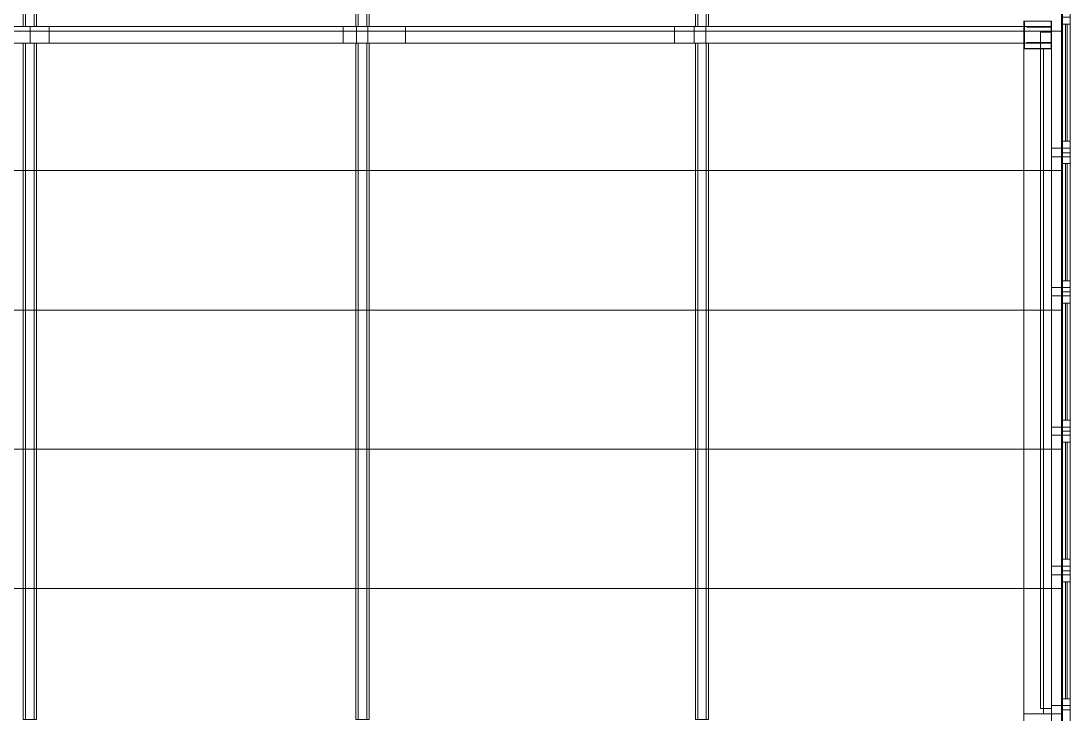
# Model space of a CAD drawing. Header units: centimetres. Extents: x 2816 to 28192, y 2553 to 18332.
# Drawn here: x 14902 to 16814, y 10464 to 11727 of the extents above; entities that cross this region are included whole.
import ezdxf

# ---------------------------------------------------------------- set-up
doc = ezdxf.new("R2010")
doc.units = ezdxf.units.CM
for name, color, linetype in [('PDF_Dera 3D', 7, 'Continuous'), ('PDF_Dyert dhe Dritaret 2D', 7, 'Continuous'), ('PDF_Kaprijatat', 7, 'Continuous'), ('PDF_Kuotimi prerjeve', 7, 'Continuous'), ('PDF_Paneli', 30, 'Continuous'), ('PDF_Shtyllat e Paneleve', 7, 'Continuous'), ('PDF_Themeli', 7, 'Continuous'), ('PDF_Trajet', 7, 'Continuous')]:
    doc.layers.add(name, color=color, linetype=linetype)
doc.layers.add('PDF_Panel Kulmii', color=7, linetype='Continuous', true_color=0xfafafa)
doc.layers.add('PDF_Shtyllat', color=7, linetype='Continuous', true_color=0xfafafa)

msp = doc.modelspace()

# ---------------------------------------------------------------- linework, layer by layer
at = {"layer": 'PDF_Dera 3D', "lineweight": 0}
for points in [[(16800.8, 11495.6), (16800.8, 11734.2)], [(16814.5, 11495.6), (16814.5, 11734.2), (16800.8, 11734.2)], [(16814.5, 11495.6), (16800.8, 11495.6), (16800.8, 11734.2), (16814.5, 11734.2), (16814.5, 11495.6), (16800.8, 11495.6)], [(16800.8, 11721.6), (16814.5, 11721.6)], [(16800.8, 11721.6), (16814.5, 11721.6)], [(16800.8, 11508.2), (16800.8, 11721.6), (16800.8, 11508.2)], [(16800.8, 11721.6), (16800.8, 11721.6)], [(16800.8, 11721.6), (16800.8, 11721.6)], [(16806.1, 11721.6), (16806.1, 11721.6)], [(16806.1, 11508.2), (16806.1, 11721.6)], [(16809.2, 11508.2), (16809.2, 11721.6), (16806.1, 11721.6)], [(16809.2, 11508.2), (16806.1, 11508.2), (16806.1, 11721.6), (16809.2, 11721.6), (16809.2, 11508.2), (16806.1, 11508.2)], [(16806.1, 11721.6), (16806.1, 11721.6)], [(16809.2, 11721.6), (16809.2, 11721.6)], [(16809.2, 11721.6), (16809.2, 11721.6)], [(16814.5, 11721.6), (16814.5, 11508.2), (16814.5, 11721.6)], [(16814.5, 11721.6), (16814.5, 11721.6)], [(16814.5, 11721.6), (16814.5, 11721.6)], [(16800.8, 11508.2), (16814.5, 11508.2), (16800.8, 11508.2)], [(16800.8, 11508.2), (16800.8, 11508.2)], [(16800.8, 11508.2), (16800.8, 11508.2)], [(16806.1, 11508.2), (16806.1, 11508.2)], [(16806.1, 11508.2), (16806.1, 11508.2)], [(16806.1, 11508.2), (16806.1, 11508.2)], [(16809.2, 11508.2), (16809.2, 11508.2)], [(16809.2, 11508.2), (16809.2, 11508.2)], [(16814.5, 11508.2), (16814.5, 11508.2)], [(16814.5, 11508.2), (16814.5, 11508.2)], [(16800.8, 11495.6), (16800.8, 11495.6)], [(16800.8, 11495.6), (16800.8, 11495.6)], [(16800.8, 11495.6), (16800.8, 11495.6)], [(16800.8, 11479.9), (16800.8, 11479.9)], [(16800.8, 11241.3), (16800.8, 11479.9)], [(16814.5, 11241.3), (16814.5, 11479.9), (16800.8, 11479.9)], [(16814.5, 11241.3), (16800.8, 11241.3), (16800.8, 11479.9), (16814.5, 11479.9), (16814.5, 11241.3), (16800.8, 11241.3)], [(16800.8, 11479.9), (16800.8, 11479.9)], [(16814.5, 11495.6), (16814.5, 11495.6)], [(16814.5, 11495.6), (16814.5, 11495.6)], [(16814.5, 11479.9), (16814.5, 11479.9)], [(16814.5, 11479.9), (16814.5, 11479.9)], [(16800.8, 11467.3), (16814.5, 11467.3)], [(16800.8, 11467.3), (16814.5, 11467.3)], [(16800.8, 11253.9), (16800.8, 11467.3), (16800.8, 11253.9)], [(16800.8, 11467.3), (16800.8, 11467.3)], [(16800.8, 11467.3), (16800.8, 11467.3)], [(16806.1, 11467.3), (16806.1, 11467.3)], [(16806.1, 11253.9), (16806.1, 11467.3)], [(16809.2, 11253.9), (16809.2, 11467.3), (16806.1, 11467.3)], [(16809.2, 11253.9), (16806.1, 11253.9), (16806.1, 11467.3), (16809.2, 11467.3), (16809.2, 11253.9), (16806.1, 11253.9)], [(16806.1, 11467.3), (16806.1, 11467.3)], [(16809.2, 11467.3), (16809.2, 11467.3)], [(16809.2, 11467.3), (16809.2, 11467.3)], [(16814.5, 11467.3), (16814.5, 11253.9), (16814.5, 11467.3)], [(16814.5, 11467.3), (16814.5, 11467.3)], [(16814.5, 11467.3), (16814.5, 11467.3)], [(16800.8, 11253.9), (16814.5, 11253.9), (16800.8, 11253.9)], [(16800.8, 11253.9), (16800.8, 11253.9)], [(16800.8, 11253.9), (16800.8, 11253.9)], [(16806.1, 11253.9), (16806.1, 11253.9)], [(16806.1, 11253.9), (16806.1, 11253.9)], [(16806.1, 11253.9), (16806.1, 11253.9)], [(16809.2, 11253.9), (16809.2, 11253.9)], [(16809.2, 11253.9), (16809.2, 11253.9)], [(16814.5, 11253.9), (16814.5, 11253.9)], [(16814.5, 11253.9), (16814.5, 11253.9)], [(16800.8, 11241.3), (16800.8, 11241.3)], [(16800.8, 11241.3), (16800.8, 11241.3)], [(16800.8, 11241.3), (16800.8, 11241.3)], [(16814.5, 11241.3), (16814.5, 11241.3)], [(16814.5, 11241.3), (16814.5, 11241.3)], [(16800.8, 11226.6), (16800.8, 11226.6)], [(16800.8, 10986.9), (16800.8, 11226.6)], [(16814.5, 10986.9), (16814.5, 11226.6), (16800.8, 11226.6)], [(16814.5, 10986.9), (16800.8, 10986.9), (16800.8, 11226.6), (16814.5, 11226.6), (16814.5, 10986.9), (16800.8, 10986.9)], [(16800.8, 11226.6), (16800.8, 11226.6)], [(16800.8, 11212.9), (16814.5, 11212.9)], [(16800.8, 11212.9), (16814.5, 11212.9)], [(16800.8, 10999.5), (16800.8, 11212.9), (16800.8, 10999.5)], [(16800.8, 11212.9), (16800.8, 11212.9)], [(16800.8, 11212.9), (16800.8, 11212.9)], [(16806.1, 11212.9), (16806.1, 11212.9)], [(16806.1, 10999.5), (16806.1, 11212.9)], [(16809.2, 10999.5), (16809.2, 11212.9), (16806.1, 11212.9)], [(16809.2, 10999.5), (16806.1, 10999.5), (16806.1, 11212.9), (16809.2, 11212.9), (16809.2, 10999.5), (16806.1, 10999.5)], [(16806.1, 11212.9), (16806.1, 11212.9)], [(16809.2, 11212.9), (16809.2, 11212.9)], [(16809.2, 11212.9), (16809.2, 11212.9)], [(16814.5, 11226.6), (16814.5, 11226.6)], [(16814.5, 11226.6), (16814.5, 11226.6)], [(16814.5, 11212.9), (16814.5, 10999.5), (16814.5, 11212.9)], [(16814.5, 11212.9), (16814.5, 11212.9)], [(16814.5, 11212.9), (16814.5, 11212.9)], [(16800.8, 10999.5), (16814.5, 10999.5), (16800.8, 10999.5)], [(16800.8, 10999.5), (16800.8, 10999.5)], [(16800.8, 10999.5), (16800.8, 10999.5)], [(16806.1, 10999.5), (16806.1, 10999.5)], [(16806.1, 10999.5), (16806.1, 10999.5)], [(16806.1, 10999.5), (16806.1, 10999.5)], [(16809.2, 10999.5), (16809.2, 10999.5)], [(16809.2, 10999.5), (16809.2, 10999.5)], [(16814.5, 10999.5), (16814.5, 10999.5)], [(16814.5, 10999.5), (16814.5, 10999.5)], [(16800.8, 10986.9), (16800.8, 10986.9)], [(16800.8, 10986.9), (16800.8, 10986.9)], [(16800.8, 10986.9), (16800.8, 10986.9)], [(16814.5, 10986.9), (16814.5, 10986.9)], [(16814.5, 10986.9), (16814.5, 10986.9)], [(16800.8, 10972.2), (16800.8, 10972.2)], [(16800.8, 10733.6), (16800.8, 10972.2)], [(16814.5, 10733.6), (16814.5, 10972.2), (16800.8, 10972.2)], [(16814.5, 10733.6), (16800.8, 10733.6), (16800.8, 10972.2), (16814.5, 10972.2), (16814.5, 10733.6), (16800.8, 10733.6)], [(16800.8, 10972.2), (16800.8, 10972.2)], [(16814.5, 10972.2), (16814.5, 10972.2)], [(16814.5, 10972.2), (16814.5, 10972.2)], [(16800.8, 10959.6), (16814.5, 10959.6)], [(16800.8, 10959.6), (16814.5, 10959.6)], [(16800.8, 10746.2), (16800.8, 10959.6), (16800.8, 10746.2)], [(16800.8, 10959.6), (16800.8, 10959.6)], [(16800.8, 10959.6), (16800.8, 10959.6)], [(16806.1, 10959.6), (16806.1, 10959.6)], [(16806.1, 10746.2), (16806.1, 10959.6)], [(16809.2, 10746.2), (16809.2, 10959.6), (16806.1, 10959.6)], [(16809.2, 10746.2), (16806.1, 10746.2), (16806.1, 10959.6), (16809.2, 10959.6), (16809.2, 10746.2), (16806.1, 10746.2)], [(16806.1, 10959.6), (16806.1, 10959.6)], [(16809.2, 10959.6), (16809.2, 10959.6)], [(16809.2, 10959.6), (16809.2, 10959.6)], [(16814.5, 10959.6), (16814.5, 10746.2), (16814.5, 10959.6)], [(16814.5, 10959.6), (16814.5, 10959.6)], [(16814.5, 10959.6), (16814.5, 10959.6)], [(16800.8, 10746.2), (16814.5, 10746.2), (16800.8, 10746.2)], [(16800.8, 10746.2), (16800.8, 10746.2)], [(16800.8, 10746.2), (16800.8, 10746.2)], [(16800.8, 10733.6), (16800.8, 10733.6)], [(16800.8, 10733.6), (16800.8, 10733.6)], [(16800.8, 10733.6), (16800.8, 10733.6)], [(16806.1, 10746.2), (16806.1, 10746.2)], [(16806.1, 10746.2), (16806.1, 10746.2)], [(16806.1, 10746.2), (16806.1, 10746.2)], [(16809.2, 10746.2), (16809.2, 10746.2)], [(16809.2, 10746.2), (16809.2, 10746.2)], [(16814.5, 10746.2), (16814.5, 10746.2)], [(16814.5, 10746.2), (16814.5, 10746.2)], [(16814.5, 10733.6), (16814.5, 10733.6)], [(16814.5, 10733.6), (16814.5, 10733.6)], [(16800.8, 10717.8), (16800.8, 10717.8)], [(16800.8, 10479.3), (16800.8, 10717.8)], [(16814.5, 10479.3), (16814.5, 10717.8), (16800.8, 10717.8)], [(16814.5, 10479.3), (16800.8, 10479.3), (16800.8, 10717.8), (16814.5, 10717.8), (16814.5, 10479.3), (16800.8, 10479.3)], [(16800.8, 10717.8), (16800.8, 10717.8)], [(16814.5, 10717.8), (16814.5, 10717.8)], [(16814.5, 10717.8), (16814.5, 10717.8)], [(16800.8, 10705.2), (16814.5, 10705.2)], [(16800.8, 10705.2), (16814.5, 10705.2)], [(16800.8, 10491.9), (16800.8, 10705.2), (16800.8, 10491.9)], [(16800.8, 10705.2), (16800.8, 10705.2)], [(16800.8, 10705.2), (16800.8, 10705.2)], [(16806.1, 10705.2), (16806.1, 10705.2)], [(16806.1, 10491.9), (16806.1, 10705.2)], [(16809.2, 10491.9), (16809.2, 10705.2), (16806.1, 10705.2)], [(16809.2, 10491.9), (16806.1, 10491.9), (16806.1, 10705.2), (16809.2, 10705.2), (16809.2, 10491.9), (16806.1, 10491.9)], [(16806.1, 10705.2), (16806.1, 10705.2)], [(16809.2, 10705.2), (16809.2, 10705.2)], [(16809.2, 10705.2), (16809.2, 10705.2)], [(16814.5, 10705.2), (16814.5, 10491.9), (16814.5, 10705.2)], [(16814.5, 10705.2), (16814.5, 10705.2)], [(16814.5, 10705.2), (16814.5, 10705.2)], [(16800.8, 10491.9), (16814.5, 10491.9), (16800.8, 10491.9)], [(16800.8, 10491.9), (16800.8, 10491.9)], [(16800.8, 10491.9), (16800.8, 10491.9)], [(16806.1, 10491.9), (16806.1, 10491.9)], [(16806.1, 10491.9), (16806.1, 10491.9)], [(16806.1, 10491.9), (16806.1, 10491.9)], [(16809.2, 10491.9), (16809.2, 10491.9)], [(16809.2, 10491.9), (16809.2, 10491.9)], [(16814.5, 10491.9), (16814.5, 10491.9)], [(16814.5, 10491.9), (16814.5, 10491.9)], [(16800.8, 10479.3), (16800.8, 10479.3)], [(16800.8, 10479.3), (16800.8, 10479.3)], [(16800.8, 10479.3), (16800.8, 10479.3)], [(16814.5, 10479.3), (16814.5, 10479.3)], [(16814.5, 10479.3), (16814.5, 10479.3)]]:
    msp.add_lwpolyline(points, dxfattribs=at)
at = {"layer": 'PDF_Dyert dhe Dritaret 2D', "lineweight": 0}
for points in [[(16800.8, 11734.2), (16800.8, 11495.6)], [(16814.5, 11495.6), (16814.5, 11734.2)], [(16814.5, 11721.6), (16800.8, 11721.6)], [(16806.1, 11721.6), (16806.1, 11508.2)], [(16809.2, 11508.2), (16809.2, 11721.6)], [(16800.8, 11508.2), (16814.5, 11508.2)], [(16800.8, 11495.6), (16814.5, 11495.6)], [(16800.8, 11479.9), (16800.8, 11241.3)], [(16814.5, 11479.9), (16800.8, 11479.9)], [(16814.5, 11241.3), (16814.5, 11479.9)], [(16814.5, 11467.3), (16800.8, 11467.3)], [(16806.1, 11467.3), (16806.1, 11253.9)], [(16809.2, 11253.9), (16809.2, 11467.3)], [(16800.8, 11253.9), (16814.5, 11253.9)], [(16800.8, 11241.3), (16814.5, 11241.3)], [(16800.8, 11226.6), (16800.8, 10986.9)], [(16814.5, 11226.6), (16800.8, 11226.6)], [(16814.5, 11212.9), (16800.8, 11212.9)], [(16806.1, 11212.9), (16806.1, 10999.5)], [(16809.2, 10999.5), (16809.2, 11212.9)], [(16814.5, 10986.9), (16814.5, 11226.6)], [(16800.8, 10999.5), (16814.5, 10999.5)], [(16800.8, 10986.9), (16814.5, 10986.9)], [(16800.8, 10972.2), (16800.8, 10733.6)], [(16814.5, 10972.2), (16800.8, 10972.2)], [(16814.5, 10733.6), (16814.5, 10972.2)], [(16814.5, 10959.6), (16800.8, 10959.6)], [(16806.1, 10959.6), (16806.1, 10746.2)], [(16809.2, 10746.2), (16809.2, 10959.6)], [(16800.8, 10746.2), (16814.5, 10746.2)], [(16800.8, 10733.6), (16814.5, 10733.6)], [(16800.8, 10717.8), (16800.8, 10479.3)], [(16814.5, 10717.8), (16800.8, 10717.8)], [(16814.5, 10479.3), (16814.5, 10717.8)], [(16814.5, 10705.2), (16800.8, 10705.2)], [(16806.1, 10705.2), (16806.1, 10491.9)], [(16809.2, 10491.9), (16809.2, 10705.2)], [(16800.8, 10491.9), (16814.5, 10491.9)], [(16800.8, 10479.3), (16814.5, 10479.3)]]:
    msp.add_lwpolyline(points, dxfattribs=at)
at = {"layer": 'PDF_Kaprijatat', "lineweight": 0}
for points in [[(14905.7, 11717.4), (14909.9, 11717.4), (14909.9, 12950.3), (14905.7, 12950.3), (14905.7, 11717.4)], [(14909.9, 11717.4), (14929.9, 11717.4), (14929.9, 12950.3), (14909.9, 12950.3)], [(14929.9, 11717.4), (14925.7, 11717.4), (14925.7, 12950.3), (14929.9, 12950.3)], [(15512.2, 11717.4), (15516.4, 11717.4), (15516.4, 12950.3), (15512.2, 12950.3), (15512.2, 11717.4)], [(15516.4, 11717.4), (15536.4, 11717.4), (15536.4, 12950.3), (15516.4, 12950.3)], [(15536.4, 11717.4), (15532.2, 11717.4), (15532.2, 12950.3), (15536.4, 12950.3)], [(16131.3, 11717.4), (16135.5, 11717.4), (16135.5, 12950.3), (16131.3, 12950.3), (16131.3, 11717.4)], [(16135.5, 11717.4), (16155.4, 11717.4), (16155.4, 12950.3), (16135.5, 12950.3)], [(16155.4, 11717.4), (16151.2, 11717.4), (16151.2, 12950.3), (16155.4, 12950.3)], [(11803, 11717.4), (14291.9, 11717.4), (16780.8, 11717.4), (11803, 11717.4)], [(14925.7, 11717.4), (14905.7, 11717.4)], [(14905.7, 11717.4), (14905.7, 11717.4)], [(14909.9, 11717.4), (14909.9, 11717.4)], [(14918.3, 11717.4), (14918.3, 11717.4)], [(15489.1, 11717.4), (14918.3, 11717.4), (14918.3, 11686.9), (14918.3, 11717.4)], [(14918.3, 11717.4), (15489.1, 11717.4)], [(14918.3, 11717.4), (14918.3, 11717.4)], [(14925.7, 11717.4), (14925.7, 11717.4)], [(14929.9, 11717.4), (14929.9, 11717.4)], [(14953, 11717.4), (15513.2, 11717.4)], [(14953, 11686.9), (14953, 11717.4)], [(15513.2, 11717.4), (14953, 11717.4)], [(14953, 11717.4), (14953, 11717.4)], [(15489.1, 11686.9), (15489.1, 11717.4)], [(15489.1, 11717.4), (15489.1, 11717.4)], [(15532.2, 11717.4), (15512.2, 11717.4)], [(15512.2, 11717.4), (15512.2, 11717.4)], [(15513.2, 11717.4), (15513.2, 11686.9)], [(15513.2, 11717.4), (15513.2, 11686.9)], [(15513.2, 11717.4), (15513.2, 11717.4)], [(15513.2, 11717.4), (15513.2, 11717.4)], [(15516.4, 11717.4), (15516.4, 11717.4)], [(15532.2, 11717.4), (15532.2, 11717.4)], [(15534.3, 11686.9), (15534.3, 11717.4)], [(16093.4, 11686.9), (15534.3, 11686.9), (15534.3, 11717.4), (16093.4, 11717.4)], [(15534.3, 11717.4), (16093.4, 11717.4)], [(15534.3, 11717.4), (15534.3, 11717.4)], [(15534.3, 11717.4), (15534.3, 11717.4)], [(15536.4, 11717.4), (15536.4, 11717.4)], [(16129.2, 11717.4), (15602.6, 11717.4)], [(15602.6, 11717.4), (15602.6, 11686.9)], [(15602.6, 11717.4), (16129.2, 11717.4)], [(15602.6, 11717.4), (15602.6, 11717.4)], [(16093.4, 11717.4), (16093.4, 11686.9)], [(16093.4, 11717.4), (16093.4, 11717.4)], [(16129.2, 11686.9), (16129.2, 11717.4), (16129.2, 11686.9)], [(16129.2, 11717.4), (16129.2, 11717.4)], [(16129.2, 11717.4), (16129.2, 11717.4)], [(16129.2, 11717.4), (16129.2, 11717.4)], [(16151.2, 11717.4), (16131.3, 11717.4)], [(16131.3, 11717.4), (16131.3, 11717.4)], [(16135.5, 11717.4), (16135.5, 11717.4)], [(16150.2, 11717.4), (16150.2, 11686.9)], [(16150.2, 11717.4), (16150.2, 11686.9)], [(16150.2, 11717.4), (16735.6, 11717.4), (16150.2, 11717.4)], [(16150.2, 11717.4), (16150.2, 11717.4)], [(16150.2, 11717.4), (16150.2, 11717.4)], [(16151.2, 11717.4), (16151.2, 11717.4)], [(16155.4, 11717.4), (16155.4, 11717.4)], [(16735.6, 11717.4), (16735.6, 11716.4), (16780.8, 11716.4), (16780.8, 11688), (16735.6, 11688), (16735.6, 11686.9)], [(16735.6, 11717.4), (16735.6, 11716.4), (16780.8, 11716.4)], [(16735.6, 11717.4), (16735.6, 11717.4)], [(16735.6, 11717.4), (16735.6, 11717.4)], [(16735.6, 11716.4), (16735.6, 11716.4)], [(16735.6, 11716.4), (16735.6, 11716.4)], [(16780.8, 11686.9), (16780.8, 11717.4)], [(16780.8, 11717.4), (16780.8, 11686.9)], [(16780.8, 11717.4), (16780.8, 11717.4)], [(16780.8, 11717.4), (16780.8, 11717.4)], [(16780.8, 11716.4), (16780.8, 11716.4)], [(16760.9, 11706.9), (16780.8, 11706.9)], [(16760.9, 11706.9), (16760.9, 10474)], [(16780.8, 11706.9), (16760.9, 11706.9), (16760.9, 10474), (16780.8, 10474)], [(16760.9, 11706.9), (16760.9, 11706.9)], [(16760.9, 11706.9), (16760.9, 11706.9)], [(16780.8, 11706.9), (16780.8, 10474), (16780.8, 11706.9)], [(16780.8, 11706.9), (16780.8, 11706.9)], [(16780.8, 11706.9), (16780.8, 11706.9)], [(16780.8, 11686.9), (14291.9, 11686.9), (11803, 11686.9), (16780.8, 11686.9)], [(14925.7, 11686.9), (14905.7, 11686.9)], [(14909.9, 11686.9), (14905.7, 11686.9), (14905.7, 10454), (14909.9, 10454), (14909.9, 11686.9)], [(14905.7, 11686.9), (14905.7, 11686.9)], [(14909.9, 11686.9), (14929.9, 11686.9)], [(14909.9, 10454), (14929.9, 10454), (14929.9, 11686.9)], [(14909.9, 11686.9), (14909.9, 11686.9)], [(14918.3, 11686.9), (14918.3, 11686.9)], [(15489.1, 11686.9), (14918.3, 11686.9), (15489.1, 11686.9)], [(14918.3, 11686.9), (14918.3, 11686.9)], [(14918.3, 11686.9), (14918.3, 11686.9)], [(14929.9, 11686.9), (14925.7, 11686.9)], [(14929.9, 10454), (14925.7, 10454), (14925.7, 11686.9)], [(14925.7, 11686.9), (14925.7, 11686.9)], [(14929.9, 11686.9), (14929.9, 11686.9)], [(14953, 11686.9), (15513.2, 11686.9), (14953, 11686.9)], [(14953, 11686.9), (14953, 11686.9)], [(15489.1, 11686.9), (15489.1, 11686.9)], [(15532.2, 11686.9), (15512.2, 11686.9)], [(15516.4, 11686.9), (15512.2, 11686.9), (15512.2, 10454), (15516.4, 10454), (15516.4, 11686.9)], [(15512.2, 11686.9), (15512.2, 11686.9)], [(15513.2, 11686.9), (15513.2, 11686.9)], [(15513.2, 11686.9), (15513.2, 11686.9)], [(15516.4, 11686.9), (15536.4, 11686.9)], [(15516.4, 10454), (15536.4, 10454), (15536.4, 11686.9)], [(15516.4, 11686.9), (15516.4, 11686.9)], [(15536.4, 11686.9), (15532.2, 11686.9)], [(15536.4, 10454), (15532.2, 10454), (15532.2, 11686.9)], [(15532.2, 11686.9), (15532.2, 11686.9)], [(16093.4, 11686.9), (15534.3, 11686.9)], [(15534.3, 11686.9), (15534.3, 11686.9)], [(15536.4, 11686.9), (15536.4, 11686.9)], [(16129.2, 11686.9), (15602.6, 11686.9)], [(15602.6, 11686.9), (16129.2, 11686.9)], [(15602.6, 11686.9), (15602.6, 11686.9)], [(16093.4, 11686.9), (16093.4, 11686.9)], [(16129.2, 11686.9), (16129.2, 11686.9)], [(16129.2, 11686.9), (16129.2, 11686.9)], [(16151.2, 11686.9), (16131.3, 11686.9)], [(16135.5, 11686.9), (16131.3, 11686.9), (16131.3, 10454), (16135.5, 10454), (16135.5, 11686.9)], [(16131.3, 11686.9), (16131.3, 11686.9)], [(16135.5, 11686.9), (16155.4, 11686.9)], [(16135.5, 10454), (16155.4, 10454), (16155.4, 11686.9)], [(16135.5, 11686.9), (16135.5, 11686.9)], [(16735.6, 11686.9), (16150.2, 11686.9), (16735.6, 11686.9)], [(16150.2, 11686.9), (16150.2, 11686.9)], [(16155.4, 11686.9), (16151.2, 11686.9)], [(16155.4, 10454), (16151.2, 10454), (16151.2, 11686.9)], [(16151.2, 11686.9), (16151.2, 11686.9)], [(16155.4, 11686.9), (16155.4, 11686.9)], [(16735.6, 11688), (16735.6, 11686.9)], [(16780.8, 11688), (16735.6, 11688)], [(16735.6, 11688), (16735.6, 11688)], [(16735.6, 11688), (16735.6, 11688)], [(16735.6, 11686.9), (16735.6, 11686.9)], [(16735.6, 11686.9), (16735.6, 11686.9)], [(16780.8, 11688), (16780.8, 11688)], [(16780.8, 11686.9), (16780.8, 11686.9)], [(16780.8, 11686.9), (16780.8, 11686.9)], [(16760.9, 10474), (16780.8, 10474)], [(16760.9, 10474), (16760.9, 10474)], [(16760.9, 10474), (16760.9, 10474)], [(16780.8, 10474), (16780.8, 10474)], [(16780.8, 10474), (16780.8, 10474)]]:
    msp.add_lwpolyline(points, dxfattribs=at)
at = {"layer": 'PDF_Kuotimi prerjeve', "lineweight": 0}
msp.add_lwpolyline([(16814.5, 11709), (16814.5, 11707.9), (16814.5, 11703.7), (16814.5, 11700.6), (16814.5, 11698.5), (16814.5, 11700.6), (16814.5, 11703.7), (16814.5, 11707.9), (16814.5, 11709)], dxfattribs=at)
at = {"layer": 'PDF_Panel Kulmii', "lineweight": 0}
for points in [[(16798.7, 11962.3), (16798.7, 11709)], [(16800.8, 11962.3), (16800.8, 11709)], [(14291.9, 11709), (16798.7, 11709), (16800.8, 11709), (14294, 11709), (14291.9, 11709)], [(14291.9, 11709), (16798.7, 11709)], [(14294, 11709), (16800.8, 11709), (16798.7, 11709)], [(16798.7, 11709), (16798.7, 11709)], [(16798.7, 11709), (16798.7, 11454.6)], [(16798.7, 11709), (16798.7, 11709)], [(16800.8, 11709), (16800.8, 11709)], [(16800.8, 11709), (16800.8, 11454.6)], [(16800.8, 11709), (16800.8, 11709)], [(14291.9, 11454.6), (16798.7, 11454.6), (16800.8, 11454.6), (14294, 11454.6), (14291.9, 11454.6)], [(14291.9, 11454.6), (16798.7, 11454.6)], [(14294, 11454.6), (16800.8, 11454.6), (16798.7, 11454.6)], [(16798.7, 11454.6), (16798.7, 11454.6)], [(16798.7, 11454.6), (16798.7, 11200.3)], [(16798.7, 11454.6), (16798.7, 11454.6)], [(16800.8, 11454.6), (16800.8, 11454.6)], [(16800.8, 11454.6), (16800.8, 11200.3)], [(16800.8, 11454.6), (16800.8, 11454.6)], [(14291.9, 11200.3), (16798.7, 11200.3), (16800.8, 11200.3), (14294, 11200.3), (14291.9, 11200.3)], [(14291.9, 11200.3), (16798.7, 11200.3)], [(14294, 11200.3), (16800.8, 11200.3), (16798.7, 11200.3)], [(16798.7, 11200.3), (16798.7, 11200.3)], [(16798.7, 11200.3), (16798.7, 10947)], [(16798.7, 11200.3), (16798.7, 11200.3)], [(16800.8, 11200.3), (16800.8, 11200.3)], [(16800.8, 11200.3), (16800.8, 10947)], [(16800.8, 11200.3), (16800.8, 11200.3)], [(14291.9, 10947), (16798.7, 10947), (16800.8, 10947), (14294, 10947), (14291.9, 10947)], [(14291.9, 10947), (16798.7, 10947)], [(14294, 10947), (16800.8, 10947), (16798.7, 10947)], [(16798.7, 10947), (16798.7, 10947)], [(16798.7, 10947), (16798.7, 10692.6)], [(16798.7, 10947), (16798.7, 10947)], [(16800.8, 10947), (16800.8, 10947)], [(16800.8, 10947), (16800.8, 10692.6)], [(16800.8, 10947), (16800.8, 10947)], [(14291.9, 10692.6), (16798.7, 10692.6), (16800.8, 10692.6), (14294, 10692.6), (14291.9, 10692.6)], [(14291.9, 10692.6), (16798.7, 10692.6)], [(14294, 10692.6), (16800.8, 10692.6), (16798.7, 10692.6)], [(16798.7, 10692.6), (16798.7, 10692.6)], [(16798.7, 10692.6), (16798.7, 10438.3)], [(16798.7, 10692.6), (16798.7, 10692.6)], [(16800.8, 10692.6), (16800.8, 10692.6)], [(16800.8, 10692.6), (16800.8, 10438.3)], [(16800.8, 10692.6), (16800.8, 10692.6)]]:
    msp.add_lwpolyline(points, dxfattribs=at)
at = {"layer": 'PDF_Paneli', "lineweight": 0}
for points in [[(16800.8, 11487.2), (16800.8, 11741.6)], [(16814.5, 11487.2), (16800.8, 11487.2), (16800.8, 11741.6), (16814.5, 11741.6)], [(16800.8, 11734.2), (16800.8, 11495.6), (16800.8, 11734.2)], [(16814.5, 11741.6), (16814.5, 11487.2), (16814.5, 11741.6)], [(16814.5, 11734.2), (16814.5, 11495.6), (16814.5, 11734.2)], [(16800.8, 11495.6), (16814.5, 11495.6)], [(16800.8, 11495.6), (16814.5, 11495.6)], [(16800.8, 11495.6), (16800.8, 11495.6)], [(16814.5, 11487.2), (16800.8, 11487.2)], [(16800.8, 11487.2), (16800.8, 11487.2)], [(16800.8, 11487.2), (16814.5, 11487.2)], [(16800.8, 11233.9), (16800.8, 11487.2)], [(16814.5, 11233.9), (16800.8, 11233.9), (16800.8, 11487.2), (16814.5, 11487.2)], [(16800.8, 11487.2), (16800.8, 11487.2)], [(16800.8, 11479.9), (16814.5, 11479.9)], [(16800.8, 11479.9), (16814.5, 11479.9)], [(16800.8, 11479.9), (16800.8, 11241.3), (16800.8, 11479.9)], [(16800.8, 11479.9), (16800.8, 11479.9)], [(16800.8, 11479.9), (16800.8, 11479.9)], [(16814.5, 11495.6), (16814.5, 11495.6)], [(16814.5, 11487.2), (16814.5, 11487.2)], [(16814.5, 11487.2), (16814.5, 11233.9), (16814.5, 11487.2)], [(16814.5, 11487.2), (16814.5, 11487.2)], [(16814.5, 11487.2), (16814.5, 11487.2)], [(16814.5, 11479.9), (16814.5, 11241.3), (16814.5, 11479.9)], [(16814.5, 11479.9), (16814.5, 11479.9)], [(16814.5, 11479.9), (16814.5, 11479.9)], [(16800.8, 11241.3), (16814.5, 11241.3)], [(16800.8, 11241.3), (16814.5, 11241.3)], [(16800.8, 11241.3), (16800.8, 11241.3)], [(16814.5, 11233.9), (16800.8, 11233.9)], [(16800.8, 11233.9), (16800.8, 11233.9)], [(16800.8, 11233.9), (16814.5, 11233.9)], [(16800.8, 10979.6), (16800.8, 11233.9)], [(16814.5, 10979.6), (16800.8, 10979.6), (16800.8, 11233.9), (16814.5, 11233.9)], [(16800.8, 11233.9), (16800.8, 11233.9)], [(16814.5, 11241.3), (16814.5, 11241.3)], [(16814.5, 11233.9), (16814.5, 11233.9)], [(16814.5, 11233.9), (16814.5, 10979.6), (16814.5, 11233.9)], [(16814.5, 11233.9), (16814.5, 11233.9)], [(16814.5, 11233.9), (16814.5, 11233.9)], [(16800.8, 11226.6), (16814.5, 11226.6)], [(16800.8, 11226.6), (16814.5, 11226.6)], [(16800.8, 11226.6), (16800.8, 10986.9), (16800.8, 11226.6)], [(16800.8, 11226.6), (16800.8, 11226.6)], [(16800.8, 11226.6), (16800.8, 11226.6)], [(16814.5, 11226.6), (16814.5, 10986.9), (16814.5, 11226.6)], [(16814.5, 11226.6), (16814.5, 11226.6)], [(16814.5, 11226.6), (16814.5, 11226.6)], [(16800.8, 10986.9), (16814.5, 10986.9)], [(16800.8, 10986.9), (16814.5, 10986.9)], [(16800.8, 10986.9), (16800.8, 10986.9)], [(16814.5, 10986.9), (16814.5, 10986.9)], [(16814.5, 10979.6), (16800.8, 10979.6)], [(16800.8, 10979.6), (16800.8, 10979.6)], [(16800.8, 10979.6), (16814.5, 10979.6)], [(16800.8, 10725.2), (16800.8, 10979.6)], [(16814.5, 10725.2), (16800.8, 10725.2), (16800.8, 10979.6), (16814.5, 10979.6)], [(16800.8, 10979.6), (16800.8, 10979.6)], [(16800.8, 10972.2), (16814.5, 10972.2)], [(16800.8, 10972.2), (16814.5, 10972.2)], [(16800.8, 10972.2), (16800.8, 10733.6), (16800.8, 10972.2)], [(16800.8, 10972.2), (16800.8, 10972.2)], [(16800.8, 10972.2), (16800.8, 10972.2)], [(16814.5, 10979.6), (16814.5, 10979.6)], [(16814.5, 10979.6), (16814.5, 10725.2), (16814.5, 10979.6)], [(16814.5, 10979.6), (16814.5, 10979.6)], [(16814.5, 10979.6), (16814.5, 10979.6)], [(16814.5, 10972.2), (16814.5, 10733.6), (16814.5, 10972.2)], [(16814.5, 10972.2), (16814.5, 10972.2)], [(16814.5, 10972.2), (16814.5, 10972.2)], [(16800.8, 10733.6), (16814.5, 10733.6)], [(16800.8, 10733.6), (16814.5, 10733.6)], [(16800.8, 10733.6), (16800.8, 10733.6)], [(16814.5, 10733.6), (16814.5, 10733.6)], [(16814.5, 10725.2), (16800.8, 10725.2)], [(16800.8, 10725.2), (16800.8, 10725.2)], [(16800.8, 10725.2), (16814.5, 10725.2)], [(16800.8, 10471.9), (16800.8, 10725.2)], [(16814.5, 10471.9), (16800.8, 10471.9), (16800.8, 10725.2), (16814.5, 10725.2)], [(16800.8, 10725.2), (16800.8, 10725.2)], [(16800.8, 10717.8), (16814.5, 10717.8)], [(16800.8, 10717.8), (16814.5, 10717.8)], [(16800.8, 10717.8), (16800.8, 10479.3), (16800.8, 10717.8)], [(16800.8, 10717.8), (16800.8, 10717.8)], [(16800.8, 10717.8), (16800.8, 10717.8)], [(16814.5, 10725.2), (16814.5, 10725.2)], [(16814.5, 10725.2), (16814.5, 10471.9), (16814.5, 10725.2)], [(16814.5, 10725.2), (16814.5, 10725.2)], [(16814.5, 10725.2), (16814.5, 10725.2)], [(16814.5, 10717.8), (16814.5, 10479.3), (16814.5, 10717.8)], [(16814.5, 10717.8), (16814.5, 10717.8)], [(16814.5, 10717.8), (16814.5, 10717.8)], [(16800.8, 10479.3), (16814.5, 10479.3)], [(16800.8, 10479.3), (16814.5, 10479.3)], [(16800.8, 10479.3), (16800.8, 10479.3)], [(16814.5, 10471.9), (16800.8, 10471.9)], [(16800.8, 10471.9), (16800.8, 10471.9)], [(16814.5, 10471.9), (16800.8, 10471.9), (16800.8, 10217.5)], [(16800.8, 10471.9), (16800.8, 10471.9)], [(16814.5, 10217.5), (16800.8, 10217.5), (16800.8, 10471.9), (16814.5, 10471.9)], [(16800.8, 10471.9), (16800.8, 10471.9)], [(16814.5, 10479.3), (16814.5, 10479.3)], [(16814.5, 10471.9), (16814.5, 10471.9)], [(16814.5, 10471.9), (16814.5, 10217.5), (16814.5, 10471.9)], [(16814.5, 10471.9), (16814.5, 10471.9)]]:
    msp.add_lwpolyline(points, dxfattribs=at)
at = {"layer": 'PDF_Shtyllat', "lineweight": 0}
for points in [[(16780.8, 11676.4), (16730.4, 11676.4), (16780.8, 11676.4), (16780.8, 11727.9), (16780.8, 11676.4)], [(16730.4, 11727.9), (16730.4, 11676.4), (16730.4, 11727.9)], [(16731.4, 11726.9), (16731.4, 11726.9)], [(16779.8, 11677.5), (16731.4, 11677.5), (16731.4, 11726.9), (16779.8, 11726.9), (16779.8, 11677.5), (16731.4, 11677.5)], [(16779.8, 11677.5), (16779.8, 11726.9), (16731.4, 11726.9), (16731.4, 11677.5)], [(16731.4, 11726.9), (16731.4, 11726.9)], [(16779.8, 11726.9), (16779.8, 11726.9)], [(16779.8, 11726.9), (16779.8, 11726.9)], [(16779.8, 11726.9), (16779.8, 11726.9)], [(16730.4, 11676.4), (16730.4, 11676.4)], [(16730.4, 11676.4), (16730.4, 11676.4)], [(16731.4, 11677.5), (16731.4, 11677.5)], [(16731.4, 11677.5), (16731.4, 11677.5)], [(16779.8, 11677.5), (16779.8, 11677.5)], [(16779.8, 11677.5), (16779.8, 11677.5)], [(16780.8, 11676.4), (16780.8, 11676.4)], [(16780.8, 10413), (16730.4, 10413), (16780.8, 10413), (16780.8, 10464.5), (16780.8, 10413)], [(16730.4, 10464.5), (16780.8, 10464.5), (16730.4, 10464.5)], [(16730.4, 10464.5), (16730.4, 10413), (16730.4, 10464.5)], [(16730.4, 10464.5), (16730.4, 10464.5)], [(16780.8, 10464.5), (16780.8, 10464.5)], [(16780.8, 10464.5), (16780.8, 10464.5)]]:
    msp.add_lwpolyline(points, dxfattribs=at)
at = {"layer": 'PDF_Shtyllat e Paneleve', "lineweight": 0}
for points in [[(16800.8, 11495.6), (16800.8, 11479.9), (16800.8, 11495.6), (16780.8, 11495.6), (16800.8, 11495.6)], [(16780.8, 11479.9), (16780.8, 11495.6), (16780.8, 11479.9)], [(16780.8, 11495.6), (16780.8, 11495.6)], [(16780.8, 11495.6), (16780.8, 11495.6)], [(16780.8, 11479.9), (16800.8, 11479.9), (16780.8, 11479.9)], [(16780.8, 11479.9), (16780.8, 11479.9)], [(16800.8, 11495.6), (16800.8, 11495.6)], [(16800.8, 11479.9), (16800.8, 11479.9)], [(16800.8, 11479.9), (16800.8, 11479.9)], [(16800.8, 11241.3), (16800.8, 11226.6), (16800.8, 11241.3), (16780.8, 11241.3), (16800.8, 11241.3)], [(16780.8, 11226.6), (16780.8, 11241.3), (16780.8, 11226.6)], [(16780.8, 11241.3), (16780.8, 11241.3)], [(16780.8, 11241.3), (16780.8, 11241.3)], [(16800.8, 11241.3), (16800.8, 11241.3)], [(16780.8, 11226.6), (16800.8, 11226.6), (16780.8, 11226.6)], [(16780.8, 11226.6), (16780.8, 11226.6)], [(16800.8, 11226.6), (16800.8, 11226.6)], [(16800.8, 11226.6), (16800.8, 11226.6)], [(16800.8, 10986.9), (16800.8, 10972.2), (16800.8, 10986.9), (16780.8, 10986.9), (16800.8, 10986.9)], [(16780.8, 10972.2), (16780.8, 10986.9), (16780.8, 10972.2)], [(16780.8, 10986.9), (16780.8, 10986.9)], [(16780.8, 10986.9), (16780.8, 10986.9)], [(16800.8, 10986.9), (16800.8, 10986.9)], [(16780.8, 10972.2), (16800.8, 10972.2), (16780.8, 10972.2)], [(16780.8, 10972.2), (16780.8, 10972.2)], [(16800.8, 10972.2), (16800.8, 10972.2)], [(16800.8, 10972.2), (16800.8, 10972.2)], [(16800.8, 10733.6), (16800.8, 10717.8), (16800.8, 10733.6), (16780.8, 10733.6), (16800.8, 10733.6)], [(16780.8, 10717.8), (16780.8, 10733.6), (16780.8, 10717.8)], [(16780.8, 10733.6), (16780.8, 10733.6)], [(16780.8, 10733.6), (16780.8, 10733.6)], [(16800.8, 10733.6), (16800.8, 10733.6)], [(16780.8, 10717.8), (16800.8, 10717.8), (16780.8, 10717.8)], [(16780.8, 10717.8), (16780.8, 10717.8)], [(16800.8, 10717.8), (16800.8, 10717.8)], [(16800.8, 10717.8), (16800.8, 10717.8)], [(16800.8, 10479.3), (16800.8, 10464.5), (16800.8, 10479.3), (16780.8, 10479.3), (16800.8, 10479.3)], [(16780.8, 10464.5), (16780.8, 10479.3), (16780.8, 10464.5)], [(16780.8, 10479.3), (16780.8, 10479.3)], [(16780.8, 10479.3), (16780.8, 10479.3)], [(16780.8, 10464.5), (16800.8, 10464.5), (16780.8, 10464.5)], [(16780.8, 10464.5), (16780.8, 10464.5)], [(16800.8, 10479.3), (16800.8, 10479.3)], [(16800.8, 10464.5), (16800.8, 10464.5)], [(16800.8, 10464.5), (16800.8, 10464.5)]]:
    msp.add_lwpolyline(points, dxfattribs=at)
at = {"layer": 'PDF_Themeli', "lineweight": 0}
msp.add_lwpolyline([(11769.4, 15551.7), (16814.5, 15551.7), (16814.5, 5325.9), (16814.5, 15551.7)], dxfattribs=at)
at = {"layer": 'PDF_Trajet', "lineweight": 0}
for points in [[(16730.4, 11676.4), (16780.8, 11676.4), (16780.8, 10464.5)], [(16730.4, 11676.4), (16730.4, 10464.5), (16730.4, 11676.4)], [(16730.4, 10464.5), (16780.8, 10464.5), (16780.8, 11676.4), (16730.4, 11676.4)], [(16730.4, 11676.4), (16730.4, 11676.4)], [(16780.8, 11676.4), (16766.1, 11676.4), (16766.1, 10464.5)], [(16766.1, 11676.4), (16766.1, 11676.4)], [(16780.8, 10464.5), (16766.1, 10464.5), (16766.1, 11676.4), (16780.8, 11676.4)], [(16766.1, 11676.4), (16766.1, 11676.4)], [(16780.8, 11676.4), (16780.8, 11676.4)], [(16780.8, 11676.4), (16780.8, 11676.4)], [(16780.8, 11676.4), (16780.8, 10464.5), (16780.8, 11676.4)], [(16780.8, 11676.4), (16780.8, 11676.4)], [(16730.4, 10464.5), (16780.8, 10464.5)], [(16730.4, 10464.5), (16730.4, 10464.5)], [(16780.8, 10464.5), (16766.1, 10464.5)], [(16766.1, 10464.5), (16766.1, 10464.5)], [(16780.8, 10464.5), (16780.8, 10464.5)], [(16780.8, 10464.5), (16780.8, 10464.5)]]:
    msp.add_lwpolyline(points, dxfattribs=at)

doc.saveas('drawing.dxf')
